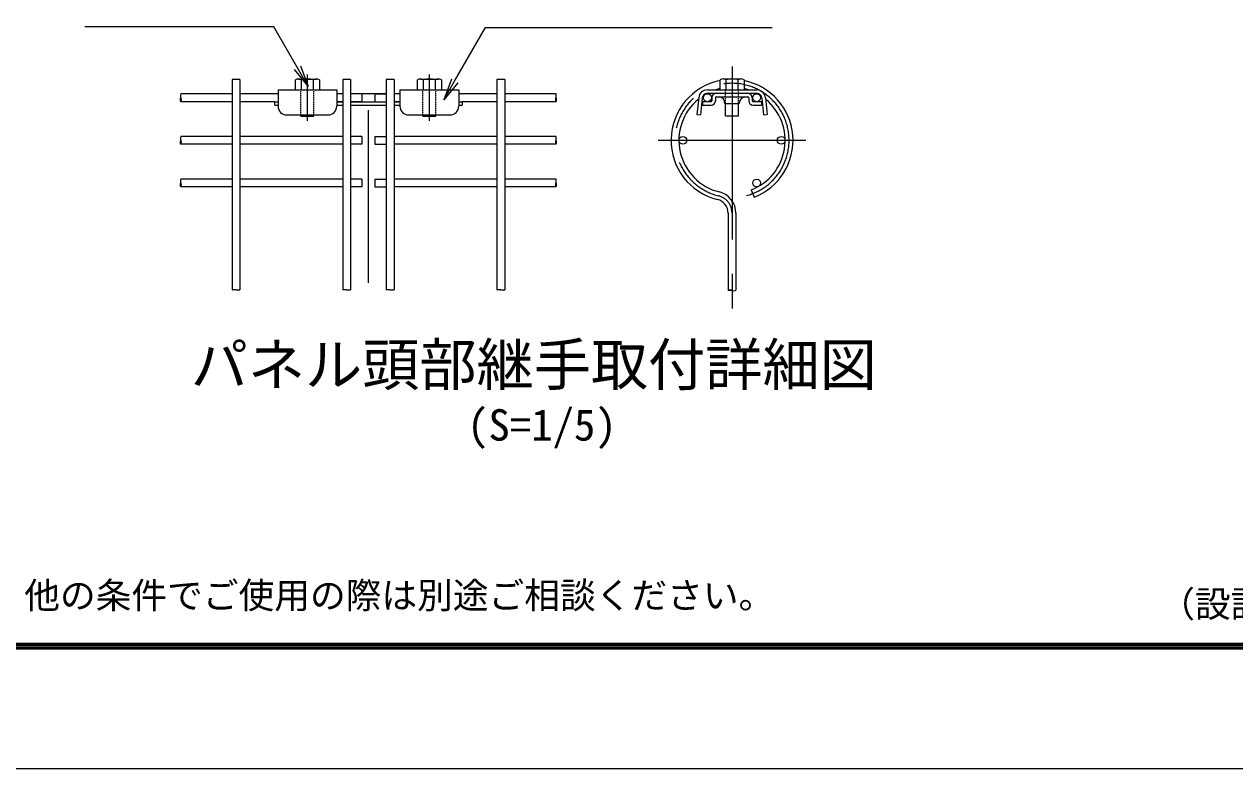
# Model space of a CAD drawing. Units: millimetres, scale not verified, with parts at other scales. Extents: x -4200 to 4200, y -2970 to 2970.
# Drawn here: x -2435 to -212, y -2970 to -1602 of the extents above; entities that cross this region are included whole.
import ezdxf
from ezdxf.enums import TextEntityAlignment as Align

# ---------------------------------------------------------------- set-up
doc = ezdxf.new("R2010")
doc.units = ezdxf.units.MM
doc.header["$LTSCALE"] = 10
doc.linetypes.add('USER1', pattern=[50.8, 31.75, -6.35, 6.35, -6.35])
doc.linetypes.add('USER2', pattern=[0.375, 0.25, -0.125])
for name, color, linetype, lineweight in [('0-1_D-STR3', 3, 'Continuous', 13), ('0-2_D-BMK', 2, 'USER1', 13), ('0-4_D-STR2', 7, 'Continuous', 13), ('0-7_D-STR-TXT', 7, 'Continuous', 25), ('0-D_D-TTL', 7, 'Continuous', 25)]:
    doc.layers.add(name, color=color, linetype=linetype, lineweight=lineweight)
doc.layers.add('0-8_D-TTL-TXT', color=7, linetype='Continuous')
doc.styles.add('ＭＳ ゴシック', font='')
doc.styles.get('ＭＳ ゴシック').set_extended_font_data('MS Gothic')

# ---------------------------------------------------------------- blocks, each defined once
blk = doc.blocks.new('MLeader2')
at = {"layer": '0-7_D-STR-TXT'}
blk.add_line((-1638.54, -1710.02), (-1664.32, -1741.32), dxfattribs=at)
for points in [[(-1644.32, -1706.68), (-1587.43, -1608.15), (-1068.2, -1608.15), (-1061, -1608.15)], [(-1650.09, -1703.35), (-1664.32, -1741.32), (-1644.32, -1706.68)]]:
    blk.add_lwpolyline(points, dxfattribs=at)
blk = doc.blocks.new('MLeader3')
at = {"layer": '0-7_D-STR-TXT'}
blk.add_line((-1927.43, -1678.83), (-1913.2, -1716.8), dxfattribs=at)
for points in [[(-1933.2, -1682.16), (-1976.51, -1607.15), (-2316.09, -1607.15), (-2323.29, -1607.15)], [(-1938.98, -1685.49), (-1913.2, -1716.8), (-1933.2, -1682.16)]]:
    blk.add_lwpolyline(points, dxfattribs=at)

msp = doc.modelspace()

# ---------------------------------------------------------------- linework, layer by layer
at = {"layer": '0-1_D-STR3'}
for p, q in [((-1936.77, -1722.86), (-1936.77, -1704.33)), ((-1931.26, -1702.86), (-1898.22, -1702.86)), ((-1925.76, -1722.86), (-1925.76, -1704.33)), ((-1903.73, -1722.86), (-1903.73, -1704.33)), ((-1892.72, -1704.33), (-1892.72, -1722.86)), ((-1712.79, -1722.86), (-1712.79, -1704.33)), ((-1707.29, -1702.86), (-1674.25, -1702.86)), ((-1701.78, -1722.86), (-1701.78, -1704.33)), ((-1679.76, -1722.86), (-1679.76, -1704.33)), ((-1668.74, -1704.33), (-1668.74, -1722.86)), ((-1156.91, -1722.74), (-1156.91, -1704.21)), ((-1151.41, -1702.74), (-1118.37, -1702.74)), ((-1145.9, -1722.74), (-1145.9, -1704.21)), ((-1123.87, -1722.74), (-1123.87, -1704.21)), ((-1112.86, -1704.21), (-1112.86, -1722.74)), ((-1974.74, -1729.26), (-1968.74, -1729.26)), ((-1974.74, -1730.06), (-1974.74, -1729.26)), ((-1968.74, -1722.86), (-1968.74, -1752.86)), ((-1968.74, -1722.86), (-1860.74, -1722.86)), ((-1936.77, -1722.86), (-1892.72, -1722.86)), ((-1934.74, -1722.86), (-1894.74, -1722.86)), ((-1860.74, -1722.86), (-1860.74, -1752.86)), ((-1860.74, -1729.26), (-1849.91, -1729.26)), ((-1835.51, -1729.26), (-1769.97, -1729.26)), ((-1755.51, -1729.26), (-1744.74, -1729.26)), ((-1744.74, -1722.86), (-1744.74, -1752.86)), ((-1744.74, -1722.86), (-1636.74, -1722.86)), ((-1712.79, -1722.86), (-1668.74, -1722.86)), ((-1710.77, -1722.86), (-1670.77, -1722.86)), ((-1710.74, -1722.86), (-1670.74, -1722.86)), ((-1636.74, -1722.86), (-1636.74, -1752.86)), ((-1636.74, -1729.26), (-1630.74, -1729.26)), ((-1630.74, -1729.26), (-1630.74, -1730.06)), ((-1180.18, -1722.74), (-1089.54, -1722.74)), ((-1180.18, -1729.14), (-1089.54, -1729.14)), ((-1156.91, -1722.74), (-1112.86, -1722.74)), ((-1974.74, -1744.46), (-1968.74, -1744.46)), ((-1974.74, -1750.86), (-1974.74, -1744.46)), ((-1974.74, -1750.86), (-1968.74, -1750.86)), ((-1849.91, -1744.46), (-1860.74, -1744.46)), ((-1860.74, -1744.46), (-1849.91, -1744.46)), ((-1860.74, -1750.86), (-1849.91, -1750.86)), ((-1835.51, -1744.46), (-1769.91, -1744.46)), ((-1835.51, -1750.86), (-1769.91, -1750.86)), ((-1755.51, -1750.86), (-1744.74, -1750.86)), ((-1636.74, -1744.46), (-1630.74, -1744.46)), ((-1636.74, -1750.86), (-1630.74, -1750.86)), ((-1630.74, -1744.46), (-1630.74, -1750.86)), ((-1196.1, -1737.13), (-1199.23, -1768.09)), ((-1189.73, -1737.77), (-1192.86, -1768.74)), ((-1188.86, -1744.34), (-1173.46, -1744.34)), ((-1188.86, -1744.34), (-1188.86, -1750.74)), ((-1188.86, -1750.74), (-1173.46, -1750.74)), ((-1171.86, -1737.14), (-1171.86, -1742.74)), ((-1165.46, -1737.14), (-1165.46, -1742.74)), ((-1163.86, -1735.54), (-1105.86, -1735.54)), ((-1148.06, -1747.93), (-1121.66, -1747.93)), ((-1146.86, -1770.74), (-1146.86, -1747.93)), ((-1122.86, -1770.74), (-1122.86, -1747.93)), ((-1104.26, -1737.14), (-1104.26, -1742.74)), ((-1097.86, -1737.14), (-1097.86, -1742.74)), ((-1096.26, -1744.34), (-1080.86, -1744.34)), ((-1096.26, -1750.74), (-1080.86, -1750.74)), ((-1080.86, -1744.34), (-1080.86, -1750.74)), ((-1073.62, -1737.13), (-1070.49, -1768.09)), ((-1952.74, -1768.86), (-1876.74, -1768.86)), ((-1926.72, -1770.86), (-1926.72, -1768.86)), ((-1926.72, -1770.86), (-1902.72, -1770.86)), ((-1902.72, -1770.86), (-1902.72, -1768.86)), ((-1728.74, -1768.86), (-1652.74, -1768.86)), ((-1702.74, -1770.86), (-1702.74, -1768.86)), ((-1702.74, -1770.86), (-1678.74, -1770.86)), ((-1678.74, -1770.86), (-1678.74, -1768.86)), ((-1199.23, -1768.09), (-1192.86, -1768.74)), ((-1146.86, -1770.74), (-1122.86, -1770.74))]:
    msp.add_line(p, q, dxfattribs=at)
at = {"layer": '0-1_D-STR3', "linetype": 'USER2'}
for p, q in [((-1926.72, -1768.86), (-1926.72, -1722.86)), ((-1902.72, -1768.86), (-1902.72, -1722.86)), ((-1702.74, -1768.86), (-1702.74, -1722.86)), ((-1678.74, -1768.86), (-1678.74, -1722.86)), ((-1146.86, -1747.93), (-1146.86, -1722.74)), ((-1122.86, -1747.93), (-1122.86, -1722.74))]:
    msp.add_line(p, q, dxfattribs=at)
at = {"layer": '0-1_D-STR3'}
for points in [[(-1744.74, -1744.46), (-1755.51, -1744.46), (-1744.74, -1744.46)], [(-1079.99, -1737.77), (-1076.86, -1768.74), (-1070.49, -1768.09)]]:
    msp.add_lwpolyline(points, dxfattribs=at)
for centre, radius, start, end in [((-1931.26, -1713.87), 11.01, 60, 120), ((-1914.74, -1744.69), 41.84, 74.73852, 105.26148), ((-1898.22, -1713.87), 11.01, 60, 120), ((-1707.29, -1713.87), 11.01, 60, 120), ((-1690.77, -1744.69), 41.84, 74.73852, 105.26148), ((-1674.25, -1713.87), 11.01, 60, 120), ((-1151.41, -1713.75), 11.01, 60, 120), ((-1134.89, -1744.57), 41.84, 74.73852, 105.26148), ((-1118.37, -1713.75), 11.01, 60, 120), ((-1180.18, -1738.74), 16, 90, 174.23211), ((-1180.18, -1738.74), 9.6, 90, 174.23211), ((-1163.86, -1737.14), 8, 90, 180), ((-1105.86, -1737.14), 8, 0, 90), ((-1089.54, -1738.74), 16, 5.76789, 90), ((-1089.54, -1738.74), 9.6, 5.76789, 90), ((-1952.74, -1752.86), 16, 180, 270), ((-1876.74, -1752.86), 16, 270, 0), ((-1728.74, -1752.86), 16, 180, 270), ((-1652.74, -1752.86), 16, 270, 0), ((-1173.46, -1742.74), 1.6, 270, 0), ((-1173.46, -1742.74), 8, 270, 0), ((-1163.86, -1737.14), 1.6, 90, 180), ((-1160.86, -1747.93), 12.8, 0, 75.52068), ((-1108.86, -1747.93), 12.8, 104.47932, 180), ((-1105.86, -1737.14), 1.6, 0, 90), ((-1096.26, -1742.74), 8, 180, 270), ((-1096.26, -1742.74), 1.6, 180, 270)]:
    msp.add_arc(centre, radius, start, end, dxfattribs=at)
at = {"layer": '0-2_D-BMK'}
for p, q in [((-1134.86, -1679.95), (-1134.86, -2136.31)), ((-1914.72, -1779.61), (-1914.72, -1694.59)), ((-1690.74, -1779.61), (-1690.74, -1694.59)), ((-1802.74, -2077.28), (-1802.74, -1717.7)), ((-999.26, -1815.55), (-1270.46, -1815.55))]:
    msp.add_line(p, q, dxfattribs=at)
for centre, radius, start, end in [((-1134.86, -1815.55), 104.8, 284.7, 256.20952), ((-1167.66, -1949.18), 32.8, 0, 76.20952)]:
    msp.add_arc(centre, radius, start, end, dxfattribs=at)
at = {"layer": '0-4_D-STR2'}
for p, q in [((-2038.59, -1703.55), (-2052.99, -1703.55)), ((-2052.99, -1703.55), (-2052.99, -2089.84)), ((-2038.59, -1703.55), (-2038.59, -2089.84)), ((-1835.51, -1703.55), (-1849.91, -1703.55)), ((-1849.91, -1703.55), (-1849.91, -2089.84)), ((-1835.51, -1703.55), (-1835.51, -2089.84)), ((-1755.51, -1703.55), (-1769.91, -1703.55)), ((-1769.91, -1703.55), (-1769.91, -2089.84)), ((-1755.51, -1703.55), (-1755.51, -2089.84)), ((-1552.43, -1703.55), (-1566.83, -1703.55)), ((-1566.83, -1703.55), (-1566.83, -2089.84)), ((-1552.43, -1703.55), (-1552.43, -2089.84)), ((-2052.99, -1730.06), (-2147.26, -1730.06)), ((-1968.74, -1730.06), (-2038.59, -1730.06)), ((-1849.91, -1730.06), (-1860.74, -1730.06)), ((-1814.71, -1730.06), (-1835.51, -1730.06)), ((-1814.71, -1730.06), (-1814.71, -1744.46)), ((-1790.77, -1730.06), (-1769.97, -1730.06)), ((-1744.74, -1730.06), (-1755.51, -1730.06)), ((-1566.83, -1730.06), (-1636.74, -1730.06)), ((-1458.1, -1730.06), (-1552.43, -1730.06)), ((-2052.99, -1744.46), (-2147.26, -1744.46)), ((-1974.74, -1744.46), (-2038.59, -1744.46)), ((-1814.71, -1744.46), (-1835.51, -1744.46)), ((-1566.83, -1744.46), (-1630.74, -1744.46)), ((-1458.1, -1744.46), (-1552.43, -1744.46)), ((-2052.99, -1808.35), (-2147.26, -1808.35)), ((-2052.99, -1822.75), (-2147.26, -1822.75)), ((-1849.91, -1808.35), (-2038.59, -1808.35)), ((-1849.91, -1822.75), (-2038.59, -1822.75)), ((-1814.71, -1808.35), (-1835.51, -1808.35)), ((-1814.71, -1822.75), (-1835.51, -1822.75)), ((-1814.71, -1808.35), (-1814.71, -1822.75)), ((-1790.77, -1808.35), (-1769.97, -1808.35)), ((-1566.83, -1808.35), (-1755.51, -1808.35)), ((-1566.83, -1822.75), (-1755.51, -1822.75)), ((-1458.1, -1808.35), (-1552.43, -1808.35)), ((-1458.1, -1822.75), (-1552.43, -1822.75)), ((-2052.99, -1886.63), (-2147.26, -1886.63)), ((-1849.91, -1886.63), (-2038.59, -1886.63)), ((-1814.71, -1886.63), (-1835.51, -1886.63)), ((-1814.71, -1886.63), (-1814.71, -1901.03)), ((-1790.77, -1886.63), (-1769.97, -1886.63)), ((-1790.77, -1886.63), (-1790.77, -1901.03)), ((-1566.83, -1886.63), (-1755.51, -1886.63)), ((-1458.1, -1886.63), (-1552.43, -1886.63)), ((-2052.99, -1901.03), (-2147.26, -1901.03)), ((-1849.91, -1901.03), (-2038.59, -1901.03)), ((-1814.71, -1901.03), (-1835.51, -1901.03)), ((-1790.77, -1901.03), (-1769.97, -1901.03)), ((-1566.83, -1901.03), (-1755.51, -1901.03)), ((-1458.1, -1901.03), (-1552.43, -1901.03)), ((-1099.49, -1906.51), (-1094.27, -1919.93)), ((-1142.06, -1949.18), (-1142.06, -2090.89)), ((-1127.66, -1949.18), (-1127.66, -2090.96))]:
    msp.add_line(p, q, dxfattribs=at)
for points in [[(-1790.77, -1730.06), (-1790.77, -1744.46), (-1769.97, -1744.46)], [(-1790.77, -1808.35), (-1790.77, -1822.75), (-1769.97, -1822.75)]]:
    msp.add_lwpolyline(points, dxfattribs=at)
for centre in [(-1180.06, -1737.26), (-1089.66, -1737.26), (-1225.26, -1815.55), (-1044.46, -1815.55), (-1089.66, -1893.83)]:
    msp.add_circle(centre, 7.2, dxfattribs=at)
for centre, radius, start, end in [((-1134.86, -1815.55), 112, 101.35516, 256.20952), ((-1134.86, -1815.55), 112, 291.25, 78.67181), ((-1134.86, -1815.55), 97.6, 117.71481, 123.37821), ((-1134.86, -1815.55), 97.6, 103.05813, 108.02633), ((-1134.86, -1815.55), 97.6, 71.97367, 76.97302), ((-1134.86, -1815.55), 97.6, 56.62179, 62.28519), ((-1134.86, -1815.55), 97.6, 129.43822, 256.20952), ((-1134.86, -1815.55), 97.6, 291.25, 50.56178), ((-1167.66, -1949.18), 40, 0, 76.20952), ((-1167.66, -1949.18), 25.6, 0, 76.20952)]:
    msp.add_arc(centre, radius, start, end, dxfattribs=at)
for centre, major_axis, ratio, start_param, end_param in [((-2147.26, -1733.66), (0, -3.6), 0.114898, 3.1414937, 6.283185), ((-1458.23, -1733.66), (0, -3.6), 0.114898, 0.0000003, 3.1416916), ((-2147.26, -1811.95), (0, -3.6), 0.114898, 3.1414937, 6.283185), ((-1458.23, -1811.95), (0, -3.6), 0.114898, 0.0000003, 3.1416916), ((-2147.26, -1890.23), (0, -3.6), 0.114898, 3.1414937, 6.283185), ((-1458.23, -1890.23), (0, -3.6), 0.114898, 0.0000003, 3.1416916), ((-2042.19, -2089.83), (-3.6, 0), 0.114898, 0.0000003, 3.1416916), ((-1839.11, -2089.83), (-3.6, 0), 0.114898, 0.0000003, 3.1416916), ((-1759.11, -2089.83), (-3.6, 0), 0.114898, 0.0000003, 3.1416916), ((-1556.03, -2089.83), (-3.6, 0), 0.114898, 0.0000003, 3.1416916), ((-1131.25, -2090.89), (3.6, 0), 0.246642, 3.1415927, 6.2053633)]:
    msp.add_ellipse(centre, major_axis=major_axis, ratio=ratio, start_param=start_param, end_param=end_param, dxfattribs=at)
for centre, major_axis, ratio in [((-2147.26, -1740.86), (0, -3.6), 0.114898), ((-1458.23, -1740.86), (0, 3.6), 0.114898), ((-2147.26, -1819.15), (0, -3.6), 0.114898), ((-1458.23, -1819.15), (0, 3.6), 0.114898), ((-2147.26, -1897.44), (0, -3.6), 0.114898), ((-1458.23, -1897.44), (0, 3.6), 0.114898), ((-2049.39, -2089.83), (-3.6, 0), 0.114898), ((-1846.31, -2089.83), (-3.6, 0), 0.114898), ((-1766.31, -2089.83), (-3.6, 0), 0.114898), ((-1563.23, -2089.83), (-3.6, 0), 0.114898), ((-1138.45, -2090.89), (3.6, 0), 0.246642)]:
    msp.add_ellipse(centre, major_axis=major_axis, ratio=ratio, dxfattribs=at)
at = {"layer": '0-D_D-TTL', "color": 2}
msp.add_lwpolyline([(-4199.62, 2970), (4200.38, 2970), (4200.38, -2970), (-4199.62, -2970)], close=True, dxfattribs=at)
at = {"layer": '0-D_D-TTL'}
for points in [[(-3929.62, 2750), (3930.38, 2750), (3930.38, -2750), (-3929.62, -2750)], [(-3927.12, 2747.5), (3927.88, 2747.5), (3927.88, -2747.5), (-3927.12, -2747.5)], [(-3924.62, 2745), (3925.38, 2745), (3925.38, -2745), (-3924.62, -2745)], [(-3922.12, 2742.5), (3922.88, 2742.5), (3922.88, -2742.5), (-3922.12, -2742.5)], [(-3919.62, 2740), (3920.38, 2740), (3920.38, -2740), (-3919.62, -2740)]]:
    msp.add_lwpolyline(points, close=True, dxfattribs=at)

# ---------------------------------------------------------------- block references
at = {"layer": '0-7_D-STR-TXT'}
for name in ['MLeader3', 'MLeader2']:
    msp.add_blockref(name, (0, 0), dxfattribs=at)

# ---------------------------------------------------------------- texts
at = {"layer": '0-7_D-STR-TXT', "style": 'ＭＳ ゴシック'}
msp.add_text('※本商品はGLへの設置を基準としております。他の条件でご使用の際は別途ご相談ください。', height=48.09, dxfattribs=at).set_placement((-3812.09, -2689.87), align=Align.BOTTOM_LEFT)
at = {"layer": '0-8_D-TTL-TXT', "style": 'ＭＳ ゴシック'}
for s, height, p in [('パネル頭部継手取付詳細図', 76.98, (-2129.07, -2289.03)), ('(S=1/5)', 57.7, (-1621.45, -2384.47)), ('（設計条件）風荷重：昭和57年改正 建築基準法・同施行令に基づく風圧力に準拠。', 48.09, (-350.22, -2705.76))]:
    msp.add_text(s, height=height, dxfattribs=at).set_placement(p, align=Align.BOTTOM_LEFT)

doc.saveas('drawing.dxf')
